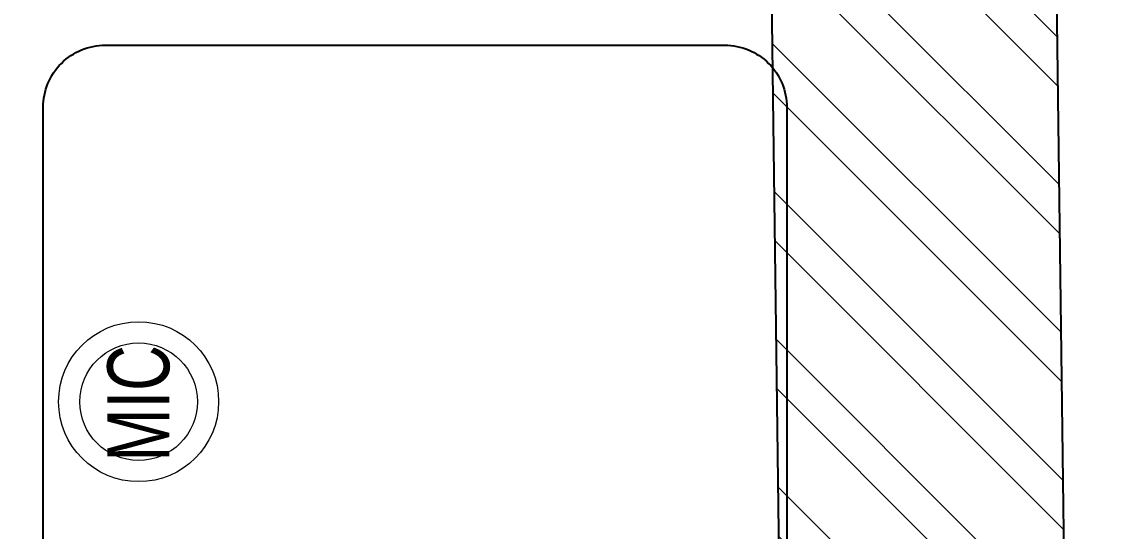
# Model space of a CAD drawing. Header units: feet. Extents: x 2360801 to 2374233, y -6055061 to -6046904.
# Drawn here: x 2373361 to 2374233, y -6052673 to -6052261 of the extents above; entities that cross this region are included whole.
import ezdxf

# ---------------------------------------------------------------- set-up
doc = ezdxf.new("R2010")
doc.units = ezdxf.units.FT
doc.header["$LTSCALE"] = 33
doc.header["$MEASUREMENT"] = 0
doc.layers.add('A-WALL', color=1, linetype='Continuous')
doc.layers.add('PDF_Geometry', color=7, linetype='Continuous')
for name, color, linetype, lineweight in [('LENS-FURNITURE', 13, 'Continuous', 9), ('LENS_DIMENSION', 193, 'Continuous', 0), ('LK-EQPMT', 3, 'Continuous', 18), ('LN-HATCH', 251, 'Continuous', 0)]:
    doc.layers.add(name, color=color, linetype=linetype, lineweight=lineweight)
doc.styles.get("Standard").update_dxf_attribs({"font": 'GILC____.TTF'})

# ---------------------------------------------------------------- blocks, each defined once
blk = doc.blocks.new('A$C20cc5e3e')
at = {"layer": 'LN-HATCH'}
h = blk.add_hatch(dxfattribs=at)
h.set_pattern_fill('ANSI32', color=256, scale=222, angle=270)
h.set_pattern_definition([(315, (-3075837.419687654, 5459964.671906771), (58.8666395337801, 58.86663953378008), []), (315, (-3075837.419687654, 5459925.427480482), (58.8666395337801, 58.86663953378008), [])])
h.paths.add_polyline_path([(-4714.37050775066, 7723.972807686776), (-4587.370513021946, 7723.972807686776), (-333.8404533974826, 7993.730590416119), (-232.6474622795358, 202.3485474996269), (-6933.917917649262, 202.3485474996269), (-7091.113693785854, 230), (-12136.46558805555, 230), (-12136.46558805555, 0), (0, 0), (-105.9368086438626, 8156.633571457119), (-12638.05258291214, 7356.731095362454), (-12638.05258291214, 7126.263056982309), (-7091.113693785854, 7480.314218979329), (-6933.917917650193, 7534.499433275311)])
at = {"layer": 'A-WALL'}
for p, q in [((0, 0), (-105.9368086438626, 8156.633571457119)), ((-232.6474622795358, 202.3485474996269), (-333.8404533974826, 7993.730590417981))]:
    blk.add_line(p, q, dxfattribs=at)
blk = doc.blocks.new('MOROTISED TABLE-TRIAL SET 950x600')
at = {"layer": 'PDF_Geometry', "lineweight": 25}
blk.add_lwpolyline([(415.5923622683621, 2.18279e-11), (550.0003704861738, 2.18279e-11, 0.4142524001247118), (599.9958994225599, 50.00260162355697), (599.9958994225599, 899.9973678589085, 0.4142518501714829), (550.0003704861738, 950.0000000000218), (50.00260613718999, 950.0000000000218, 0.4142929195148918), (4.605390131e-07, 899.9973678589085), (4.605390131e-07, 50.00260162355697, 0.414163635492108), (50.00260613718999, 2.18279e-11), (415.5923622683621, 2.18279e-11)], format="xyb", dxfattribs=at)
blk = doc.blocks.new('MIC')
at = {"layer": 'LK-EQPMT', "ltscale": 12}
for radius in [64.54701859105262, 47.40596281792385]:
    blk.add_circle((234.5401449967176, 64.54701859102352), radius, dxfattribs=at)
at = {"layer": 'LK-EQPMT', "ltscale": 12, "insert": (233.2398255821317, 64.46170233917655), "char_height": 50, "attachment_point": 5}
blk.add_mtext_dynamic_manual_height_columns('MIC', width=466.4796511627907, gutter_width=12.5, heights=[0], dxfattribs=at)

msp = doc.modelspace()

# ---------------------------------------------------------------- block references
at = {"rotation": 90.00000000000003}
msp.add_blockref('MIC', (2373519.864668226, -6052802.470397369), dxfattribs=at)
at = {"layer": 'LENS-FURNITURE', "xscale": -1}
msp.add_blockref('MOROTISED TABLE-TRIAL SET 950x600', (2373978.298678554, -6053230.227483579), dxfattribs=at)
at = {"layer": 'LENS_DIMENSION'}
msp.add_blockref('A$C20cc5e3e', (2374232.92300159, -6055061.109020619), dxfattribs=at)

doc.saveas('drawing.dxf')
